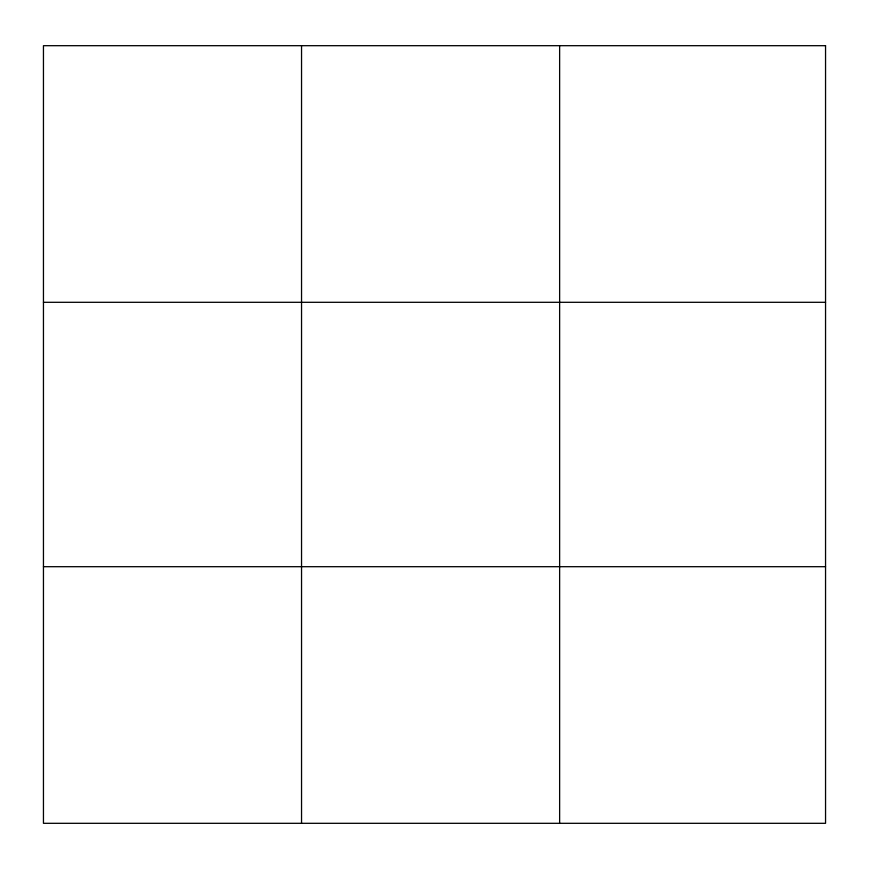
<?xml version="1.0" encoding="UTF-8"?>
<svg xmlns="http://www.w3.org/2000/svg" width="869" height="869" viewBox="0 0 869 869"><rect width="100%" height="100%" fill="white"/><g stroke="black" fill="none" stroke-linecap="round" stroke-linejoin="round"><path stroke-width="1.3" d="M301.543 45.688L301.543 823.312M559.636 45.688L559.636 823.312M43.45 302.303L825.55 302.303M43.45 566.697L825.55 566.697M825.55 45.688L825.55 823.312L43.45 823.312L43.45 45.688L825.55 45.688"/></g></svg>
